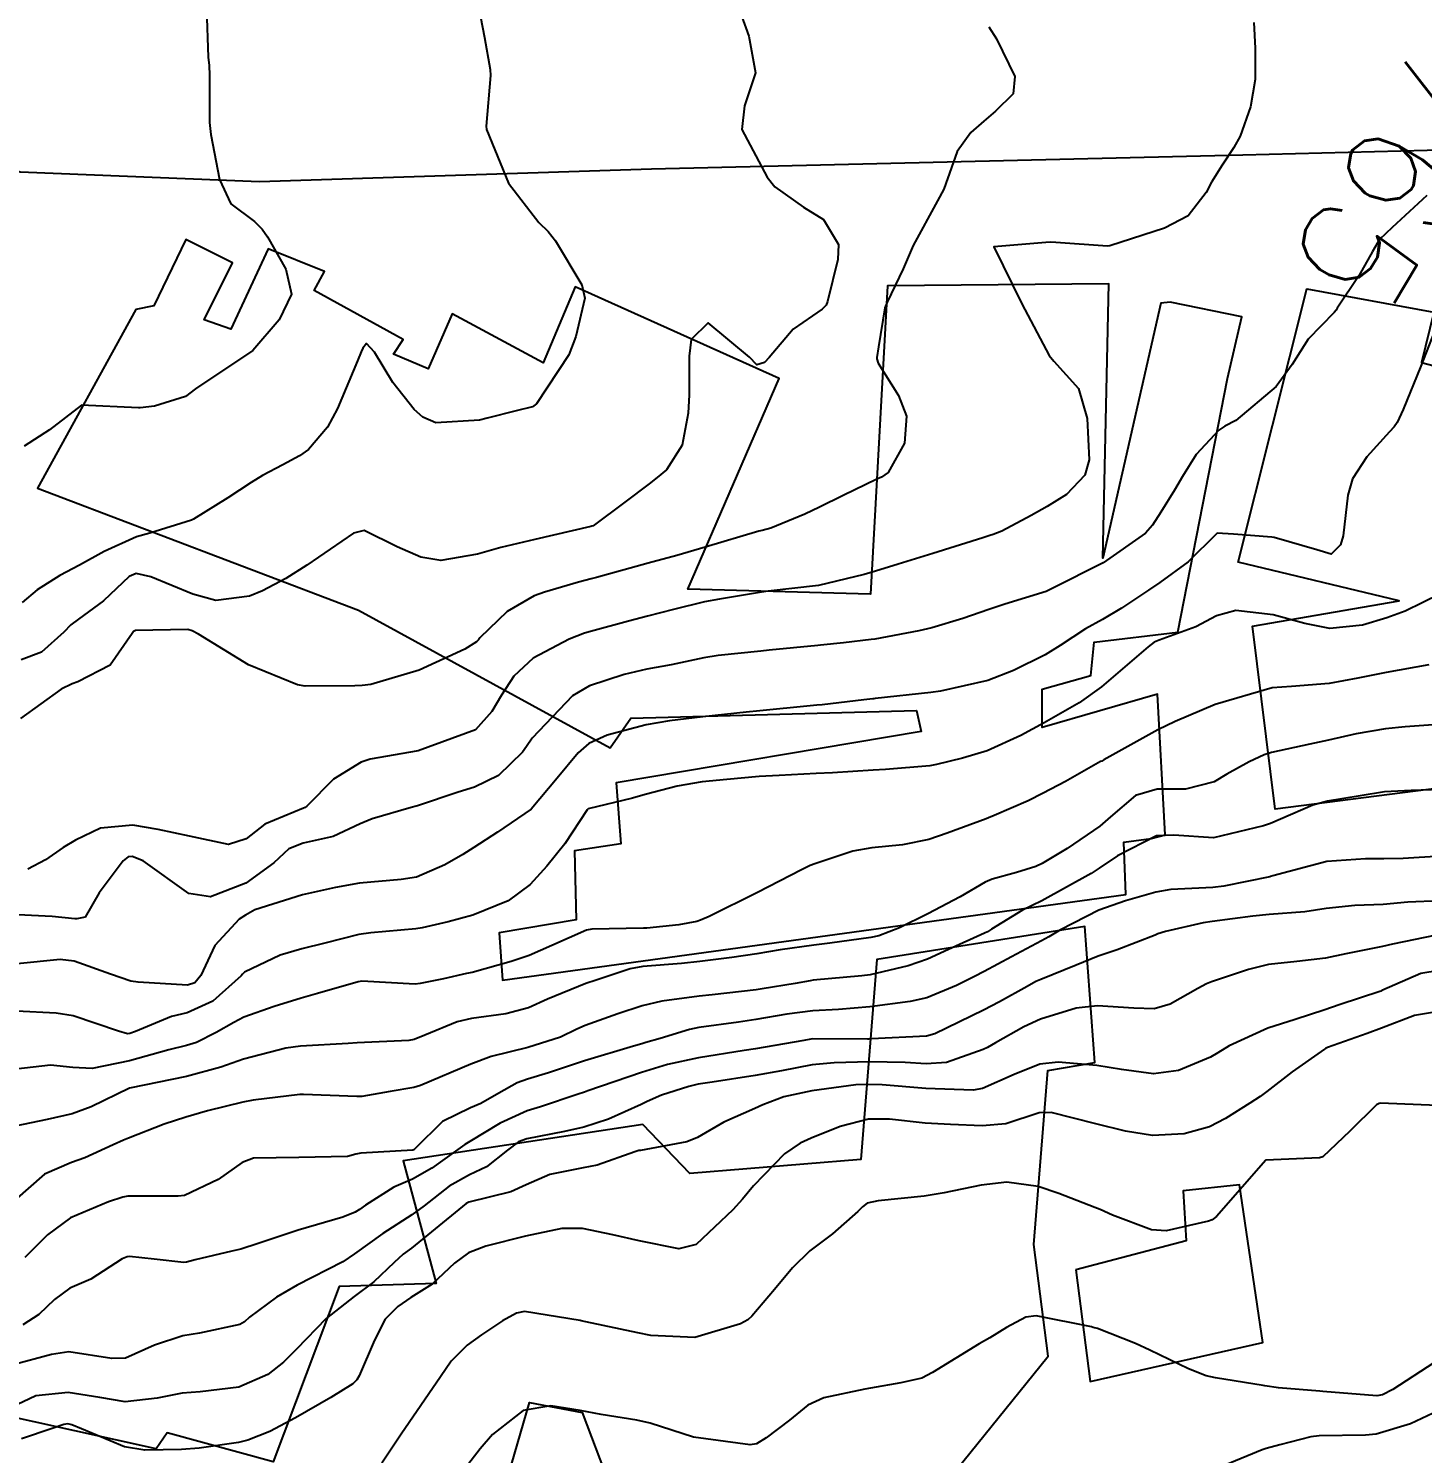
# Model space of a CAD drawing. Header units: metres. Extents: x 318500 to 325275, y 7408834 to 7428799.
# Drawn here: x 323724.1 to 323773.1, y 7420780.5 to 7420830.6 of the extents above; entities that cross this region are included whole.
import ezdxf
from ezdxf.enums import TextEntityAlignment as Align

# ---------------------------------------------------------------- set-up
doc = ezdxf.new("R2010")
doc.units = ezdxf.units.M
doc.header["$MEASUREMENT"] = 0
for name, color, linetype in [('Cotas', 45, 'Continuous'), ('Curvas de Nivel 1m', 11, 'Continuous'), ('Curvas de Nivel 5m', 15, 'Continuous'), ('Edificações', 30, 'Continuous'), ('Vias Primárias', 230, 'Continuous')]:
    doc.layers.add(name, color=color, linetype=linetype)
doc.styles.add('Style-STANDARD', font='STANDARD.shx')

msp = doc.modelspace()

# ---------------------------------------------------------------- linework, layer by layer
at = {"layer": 'Curvas de Nivel 1m', "flags": 128}
for points, elevation in [([(323749.133, 7420831.025), (323749.393, 7420830.311), (323749.63, 7420829.017), (323749.241, 7420827.854), (323749.145, 7420827.024), (323750.035, 7420825.349), (323750.315, 7420825.006), (323751.323, 7420824.291), (323752.019, 7420823.861), (323752.547, 7420822.975), (323752.527, 7420822.449), (323752.163, 7420820.978), (323752.115, 7420820.842), (323751.976, 7420820.699), (323750.96, 7420820), (323750.113, 7420819.008), (323749.948, 7420818.823), (323749.675, 7420818.742), (323749.414, 7420819.018), (323747.968, 7420820.227), (323747.365, 7420819.639), (323747.299, 7420819.047), (323747.296, 7420817.687), (323747.266, 7420817.047), (323747.046, 7420815.915), (323746.495, 7420815.054), (323746.174, 7420814.779), (323745.893, 7420814.564), (323745.037, 7420813.919), (323743.916, 7420813.089), (323743.87, 7420813.071), (323743.842, 7420813.063), (323741.865, 7420812.601), (323740.671, 7420812.323), (323739.859, 7420812.086), (323738.565, 7420811.867), (323737.858, 7420811.979), (323737.024, 7420812.345), (323735.867, 7420812.918), (323735.488, 7420812.826), (323733.855, 7420811.701), (323733.11, 7420811.231), (323732.289, 7420810.797), (323731.84, 7420810.609), (323730.651, 7420810.455), (323729.841, 7420810.681), (323728.364, 7420811.295), (323727.851, 7420811.407), (323727.603, 7420811.304), (323726.705, 7420810.449), (323725.827, 7420809.795), (323725.557, 7420809.601), (323725.303, 7420809.338), (323724.517, 7420808.642), (323723.805, 7420808.365)], 768), ([(323739.955, 7420830.988), (323740.101, 7420830.255), (323740.299, 7420829.138), (323740.305, 7420828.92), (323740.159, 7420827.139), (323740.17, 7420827.028), (323740.948, 7420825.131), (323742.016, 7420823.751), (323742.337, 7420823.439), (323742.596, 7420823.111), (323743.525, 7420821.558), (323743.625, 7420821.095), (323743.317, 7420819.742), (323743.061, 7420819.103), (323741.933, 7420817.377), (323741.789, 7420817.264), (323741.212, 7420817.127), (323740.194, 7420816.869), (323739.925, 7420816.806), (323738.384, 7420816.702), (323737.926, 7420816.9), (323737.623, 7420817.175), (323736.878, 7420818.125), (323736.227, 7420819.196), (323735.954, 7420819.492), (323735.816, 7420819.337), (323735.762, 7420819.202), (323735.636, 7420818.892), (323734.929, 7420817.21), (323734.581, 7420816.553), (323733.908, 7420815.769), (323733.59, 7420815.54), (323733.007, 7420815.233), (323732.288, 7420814.85), (323731.89, 7420814.608), (323731.071, 7420814.073), (323729.871, 7420813.316), (323729.845, 7420813.306), (323729.801, 7420813.281), (323728.33, 7420812.831), (323727.864, 7420812.691), (323726.72, 7420812.178), (323725.854, 7420811.695), (323725.164, 7420811.34), (323724.365, 7420810.829), (323723.835, 7420810.388)], 769), ([(323757.837, 7420830.634), (323758.103, 7420830.215), (323758.748, 7420828.893), (323758.697, 7420828.277), (323758.071, 7420827.666), (323757.657, 7420827.316), (323757.205, 7420826.913), (323756.722, 7420826.248), (323756.248, 7420824.927), (323756.026, 7420824.516), (323755.176, 7420822.943), (323754.822, 7420822.123), (323754.256, 7420820.956), (323754.181, 7420820.753), (323753.956, 7420819.383), (323753.902, 7420819.01), (323753.896, 7420818.961), (323753.948, 7420818.807), (323754.655, 7420817.667), (323754.944, 7420816.945), (323754.872, 7420815.989), (323754.291, 7420814.954), (323754.059, 7420814.796), (323753.896, 7420814.722), (323752.709, 7420814.151), (323751.881, 7420813.737), (323751.371, 7420813.495), (323750.166, 7420813.006), (323749.869, 7420812.923), (323749.749, 7420812.892), (323747.863, 7420812.339), (323746.864, 7420812.046), (323745.857, 7420811.765), (323744.034, 7420811.269), (323743.851, 7420811.22), (323743.41, 7420811.097), (323742.209, 7420810.75), (323741.842, 7420810.62), (323740.895, 7420810.069), (323739.936, 7420809.139), (323739.886, 7420809.072), (323739.818, 7420809.001), (323739.41, 7420808.743), (323737.803, 7420808.005), (323736.101, 7420807.501), (323735.794, 7420807.464), (323735.537, 7420807.46), (323733.793, 7420807.449), (323733.521, 7420807.497), (323731.804, 7420808.192), (323730.042, 7420809.277), (323729.822, 7420809.394), (323729.666, 7420809.438), (323727.821, 7420809.398), (323727.755, 7420809.367), (323727.705, 7420809.302), (323726.932, 7420808.184), (323725.794, 7420807.597), (323725.602, 7420807.524), (323725.209, 7420807.339), (323723.78, 7420806.31)], 767), ([(323767.15, 7420830.784), (323767.202, 7420829.884), (323767.201, 7420828.783), (323767.044, 7420827.817), (323766.676, 7420826.791), (323766.458, 7420826.39), (323766.045, 7420825.775), (323765.672, 7420825.167), (323765.476, 7420824.806), (323764.841, 7420823.992), (323764.017, 7420823.551), (323762.097, 7420822.935), (323762.011, 7420822.926), (323760.189, 7420823.055), (323760.012, 7420823.058), (323759.846, 7420823.047), (323758.01, 7420822.9), (323758.999, 7420820.89), (323759.953, 7420819.08), (323760.127, 7420818.877), (323760.995, 7420817.919), (323761.292, 7420816.86), (323761.364, 7420815.402), (323761.215, 7420814.86), (323760.572, 7420814.188), (323759.883, 7420813.761), (323759.321, 7420813.443), (323758.293, 7420812.896), (323757.988, 7420812.78), (323757.868, 7420812.742), (323757.63, 7420812.666), (323755.862, 7420812.114), (323754.642, 7420811.732), (323753.855, 7420811.485), (323753.449, 7420811.369), (323751.85, 7420810.98), (323750.07, 7420810.783), (323749.846, 7420810.751), (323748.367, 7420810.507), (323747.841, 7420810.407), (323746.746, 7420810.141), (323745.833, 7420809.905), (323745.168, 7420809.732), (323743.824, 7420809.368), (323743.612, 7420809.304), (323743.072, 7420809.101), (323741.81, 7420808.429), (323741.135, 7420807.792), (323740.695, 7420807.131), (323740.363, 7420806.555), (323739.778, 7420805.914), (323737.77, 7420805.17), (323736.084, 7420804.877), (323735.764, 7420804.776), (323734.79, 7420804.174), (323733.853, 7420803.219), (323733.788, 7420803.171), (323733.739, 7420803.153), (323732.38, 7420802.591), (323731.722, 7420802.075), (323731.099, 7420801.88), (323729.723, 7420802.17), (323728.62, 7420802.398), (323727.729, 7420802.552), (323726.591, 7420802.453), (323725.721, 7420802.03), (323725.277, 7420801.774), (323724.666, 7420801.34), (323724.044, 7420801.009)], 766), ([(323773.693, 7420820.412), (323773.029, 7420818.704), (323772.402, 7420817.178), (323772.191, 7420816.716), (323772.086, 7420816.56), (323771.925, 7420816.39), (323771.125, 7420815.514), (323770.626, 7420814.733), (323770.464, 7420814.165), (323770.302, 7420812.736), (323770.202, 7420812.41), (323769.87, 7420812.09), (323769.37, 7420812.245), (323767.869, 7420812.676), (323767.784, 7420812.686), (323766.437, 7420812.791), (323765.87, 7420812.828), (323765.84, 7420812.8), (323764.847, 7420811.823), (323763.853, 7420811.092), (323763.45, 7420810.826), (323762.498, 7420810.183), (323761.834, 7420809.792), (323761.233, 7420809.455), (323760.342, 7420808.872), (323759.815, 7420808.55), (323758.7, 7420807.998), (323757.801, 7420807.645), (323756.141, 7420807.271), (323755.794, 7420807.221), (323753.838, 7420807.007), (323753.791, 7420807.003), (323753.754, 7420806.997), (323753.442, 7420806.963), (323751.98, 7420806.786), (323751.788, 7420806.771), (323751.558, 7420806.754), (323749.786, 7420806.581), (323749.303, 7420806.535), (323747.783, 7420806.369), (323746.603, 7420806.23), (323745.78, 7420806.09), (323744.414, 7420805.718), (323743.773, 7420805.431), (323743.391, 7420805.096), (323742.652, 7420804.211), (323741.74, 7420803.12), (323740.554, 7420802.305), (323739.719, 7420801.766), (323739.335, 7420801.526), (323738.705, 7420801.155), (323737.706, 7420800.732), (323737.167, 7420800.64), (323735.703, 7420800.518), (323734.856, 7420800.363), (323733.699, 7420800.1), (323732.02, 7420799.572), (323731.691, 7420799.391), (323731.474, 7420799.253), (323730.617, 7420798.325), (323730.128, 7420797.265), (323729.917, 7420797.006), (323729.655, 7420796.926), (323727.917, 7420797.035), (323727.657, 7420797.068), (323726.941, 7420797.311), (323725.667, 7420797.767), (323725.174, 7420797.828), (323723.665, 7420797.677)], 764), ([(323773.717, 7420810.692), (323772.472, 7420810.079), (323771.837, 7420809.848), (323770.973, 7420809.589), (323769.831, 7420809.469), (323768.944, 7420809.643), (323767.838, 7420809.951), (323766.52, 7420810.109), (323765.837, 7420809.918), (323765.111, 7420809.527), (323763.824, 7420809.067), (323763.656, 7420808.989), (323763.435, 7420808.826), (323761.798, 7420807.416), (323761.016, 7420806.862), (323759.783, 7420806.151), (323758.959, 7420805.707), (323757.773, 7420805.174), (323756.913, 7420804.913), (323756.001, 7420804.692), (323755.766, 7420804.648), (323754.201, 7420804.515), (323753.763, 7420804.486), (323752.335, 7420804.4), (323751.761, 7420804.368), (323750.457, 7420804.302), (323749.759, 7420804.262), (323748.618, 7420804.166), (323747.756, 7420804.074), (323746.874, 7420803.928), (323745.749, 7420803.63), (323745.309, 7420803.504), (323743.741, 7420803.127), (323743.718, 7420803.112), (323743.705, 7420803.091), (323742.922, 7420801.902), (323742.293, 7420801.111), (323741.704, 7420800.473), (323740.927, 7420799.898), (323739.693, 7420799.394), (323738.825, 7420799.153), (323737.911, 7420798.942), (323737.686, 7420798.904), (323736.103, 7420798.774), (323735.683, 7420798.715), (323734.485, 7420798.405), (323733.675, 7420798.204), (323732.916, 7420797.986), (323731.662, 7420797.386), (323731.593, 7420797.319), (323731.538, 7420797.251), (323730.547, 7420796.36), (323729.64, 7420795.959), (323729.093, 7420795.824), (323727.826, 7420795.297), (323727.629, 7420795.223), (323727.542, 7420795.214), (323727.223, 7420795.306), (323725.638, 7420795.845), (323725.035, 7420795.94), (323723.64, 7420796.019)], 763), ([(323773.313, 7420808.196), (323771.812, 7420807.927), (323770.816, 7420807.724), (323769.808, 7420807.537), (323768.48, 7420807.433), (323767.806, 7420807.385), (323765.8, 7420806.8), (323764.395, 7420806.202), (323763.781, 7420805.903), (323761.877, 7420804.848), (323761.809, 7420804.81), (323761.769, 7420804.789), (323760.529, 7420804.097), (323759.752, 7420803.679), (323759.216, 7420803.417), (323758.018, 7420802.897), (323757.823, 7420802.815), (323757.738, 7420802.782), (323756.376, 7420802.275), (323755.727, 7420802.046), (323754.802, 7420801.866), (323753.722, 7420801.759), (323753.048, 7420801.639), (323751.713, 7420801.197), (323751.558, 7420801.137), (323751.247, 7420800.987), (323749.702, 7420800.182), (323748.005, 7420799.347), (323747.692, 7420799.212), (323747.563, 7420799.17), (323746.939, 7420799.048), (323745.814, 7420798.933), (323745.688, 7420798.932), (323743.878, 7420798.897), (323743.687, 7420798.861), (323742.466, 7420798.32), (323741.673, 7420797.975), (323741.038, 7420797.757), (323739.664, 7420797.379), (323739.472, 7420797.334), (323738.652, 7420797.155), (323737.843, 7420796.981), (323737.657, 7420796.962), (323735.79, 7420797.066), (323735.658, 7420797.048), (323734.232, 7420796.633), (323733.649, 7420796.468), (323732.707, 7420796.172), (323731.638, 7420795.797), (323731.28, 7420795.609), (323730.668, 7420795.26), (323729.977, 7420794.916), (323729.625, 7420794.804), (323728.998, 7420794.654), (323727.62, 7420794.27), (323726.299, 7420794.002), (323725.617, 7420794.026), (323724.839, 7420794.117), (323723.616, 7420793.974)], 762), ([(323773.791, 7420806.111), (323772.482, 7420806.017), (323771.788, 7420805.949), (323770.749, 7420805.767), (323769.782, 7420805.55), (323769.12, 7420805.41), (323767.775, 7420805.117), (323767.516, 7420805.032), (323766.986, 7420804.782), (323766.211, 7420804.345), (323765.759, 7420804.083), (323764.748, 7420803.817), (323763.755, 7420803.818), (323762.99, 7420803.593), (323762.12, 7420802.844), (323761.737, 7420802.524), (323760.587, 7420801.731), (323759.715, 7420801.21), (323759.489, 7420801.107), (323758.804, 7420800.889), (323757.953, 7420800.652), (323757.706, 7420800.546), (323756.823, 7420800.035), (323755.695, 7420799.44), (323754.692, 7420798.945), (323753.973, 7420798.668), (323753.685, 7420798.604), (323752.25, 7420798.406), (323751.68, 7420798.335), (323750.503, 7420798.173), (323749.675, 7420798.034), (323748.795, 7420797.901), (323747.671, 7420797.76), (323747.023, 7420797.693), (323745.668, 7420797.581), (323745.225, 7420797.508), (323743.954, 7420797.086), (323743.734, 7420797.014), (323743.658, 7420796.985), (323742.319, 7420796.441), (323741.645, 7420796.136), (323740.855, 7420795.915), (323739.639, 7420795.758), (323739.143, 7420795.642), (323738.005, 7420795.164), (323737.628, 7420795.017), (323737.436, 7420794.981), (323735.627, 7420794.896), (323735.304, 7420794.881), (323733.626, 7420794.778), (323733.11, 7420794.713), (323731.621, 7420794.321), (323730.829, 7420794.046), (323729.614, 7420793.716), (323727.61, 7420793.3), (323726.272, 7420792.648), (323725.596, 7420792.408), (323724.724, 7420792.208), (323723.589, 7420791.963)], 761), ([(323773.728, 7420801.461), (323772.403, 7420801.386), (323771.726, 7420801.367), (323771.084, 7420801.369), (323769.725, 7420801.272), (323767.824, 7420800.768), (323767.744, 7420800.745), (323767.72, 7420800.739), (323766.101, 7420800.407), (323765.713, 7420800.365), (323764.234, 7420800.293), (323763.711, 7420800.202), (323762.643, 7420799.899), (323761.701, 7420799.562), (323760.36, 7420798.87), (323759.941, 7420798.622), (323759.684, 7420798.486), (323758.637, 7420797.929), (323757.668, 7420797.404), (323757.335, 7420797.235), (323756.696, 7420796.914), (323755.656, 7420796.485), (323755.066, 7420796.353), (323753.648, 7420796.163), (323752.546, 7420796.072), (323751.646, 7420796.023), (323750.731, 7420795.906), (323749.641, 7420795.716), (323749.034, 7420795.624), (323747.636, 7420795.436), (323747.312, 7420795.366), (323746.274, 7420795.054), (323745.776, 7420794.911), (323745.628, 7420794.867), (323745.339, 7420794.777), (323743.622, 7420794.266), (323742.356, 7420793.847), (323741.615, 7420793.617), (323741.25, 7420793.488), (323740.606, 7420793.13), (323739.973, 7420792.768), (323739.602, 7420792.609), (323738.619, 7420792.13), (323737.645, 7420791.169), (323737.612, 7420791.137), (323737.579, 7420791.126), (323735.749, 7420791.017), (323735.577, 7420790.984), (323735.282, 7420790.901), (323733.575, 7420790.861), (323731.979, 7420790.839), (323731.572, 7420790.689), (323730.731, 7420790.09), (323729.554, 7420789.535), (323729.323, 7420789.504), (323727.553, 7420789.502), (323727.379, 7420789.477), (323726.872, 7420789.31), (323725.544, 7420788.74), (323724.735, 7420788.141), (323723.933, 7420787.346)], 759), ([(323773.708, 7420799.891), (323772.569, 7420799.845), (323771.706, 7420799.77), (323770.706, 7420799.729), (323769.703, 7420799.619), (323768.947, 7420799.506), (323767.7, 7420799.415), (323767.123, 7420799.355), (323765.695, 7420799.163), (323765.379, 7420799.119), (323764.046, 7420798.816), (323763.779, 7420798.728), (323763.688, 7420798.683), (323762.347, 7420798.173), (323761.677, 7420797.953), (323760.903, 7420797.63), (323759.664, 7420797.131), (323759.49, 7420797.055), (323759.188, 7420796.885), (323758.21, 7420796.339), (323757.651, 7420796.047), (323755.937, 7420795.22), (323755.642, 7420795.136), (323753.709, 7420795.036), (323753.631, 7420795.028), (323753.566, 7420795.026), (323751.631, 7420795.035), (323751.58, 7420795.031), (323751.332, 7420794.984), (323749.627, 7420794.685), (323749.236, 7420794.626), (323747.623, 7420794.375), (323746.536, 7420794.136), (323745.618, 7420793.858), (323743.73, 7420793.207), (323743.611, 7420793.166), (323743.395, 7420793.093), (323742.064, 7420792.652), (323741.601, 7420792.502), (323740.654, 7420792.069), (323739.584, 7420791.434), (323739.406, 7420791.319), (323739.167, 7420791.146), (323738.244, 7420790.486), (323737.564, 7420790.102), (323736.916, 7420789.82), (323735.915, 7420789.186), (323735.7, 7420789.037), (323735.548, 7420788.945), (323735.114, 7420788.765), (323733.541, 7420788.308), (323732.138, 7420787.843), (323731.534, 7420787.647), (323731.216, 7420787.57), (323729.923, 7420787.266), (323729.614, 7420787.184), (323729.529, 7420787.177), (323728.478, 7420787.286), (323727.614, 7420787.381), (323727.531, 7420787.374), (323727.361, 7420787.303), (323726.254, 7420786.584), (323725.514, 7420786.272), (323724.976, 7420785.867), (323724.421, 7420785.341), (323723.86, 7420784.981)], 758), ([(323773.572, 7420798.692), (323772.034, 7420798.365), (323771.684, 7420798.291), (323770.387, 7420798.026), (323769.677, 7420797.879), (323768.666, 7420797.764), (323767.673, 7420797.655), (323766.971, 7420797.48), (323765.664, 7420797.044), (323765.494, 7420796.97), (323765.19, 7420796.805), (323764.21, 7420796.258), (323763.653, 7420796.097), (323762.936, 7420796.114), (323761.653, 7420796.195), (323760.907, 7420796.116), (323759.649, 7420795.734), (323759.071, 7420795.46), (323758.069, 7420794.896), (323757.795, 7420794.741), (323757.636, 7420794.662), (323756.342, 7420794.207), (323755.628, 7420794.16), (323754.891, 7420794.203), (323753.623, 7420794.229), (323752.394, 7420794.201), (323751.621, 7420794.12), (323750.541, 7420793.918), (323749.617, 7420793.756), (323748.102, 7420793.52), (323747.614, 7420793.442), (323747.29, 7420793.367), (323746.324, 7420793.053), (323745.825, 7420792.84), (323745.605, 7420792.731), (323744.463, 7420792.211), (323743.593, 7420791.931), (323742.911, 7420791.78), (323741.586, 7420791.525), (323741.294, 7420791.414), (323740.909, 7420791.127), (323740.165, 7420790.541), (323739.567, 7420790.253), (323738.858, 7420789.853), (323737.98, 7420789.164), (323737.547, 7420788.852), (323736.523, 7420788.198), (323735.533, 7420787.473), (323735.115, 7420787.196), (323733.517, 7420786.371), (323732.788, 7420785.953), (323731.837, 7420785.245), (323731.656, 7420785.089), (323731.496, 7420784.989), (323730.072, 7420784.684), (323729.49, 7420784.593), (323728.5, 7420784.27), (323727.478, 7420783.808), (323726.99, 7420783.794), (323725.481, 7420784.032), (323724.877, 7420783.938), (323723.473, 7420783.562)], 757), ([(323773.671, 7420797.446), (323773.027, 7420797.342), (323771.66, 7420796.735), (323771.621, 7420796.72), (323770.157, 7420796.233), (323769.653, 7420796.057), (323768.613, 7420795.719), (323767.646, 7420795.419), (323766.294, 7420794.79), (323765.891, 7420794.542), (323765.634, 7420794.391), (323764.506, 7420793.932), (323763.625, 7420793.809), (323762.505, 7420793.958), (323761.629, 7420794.099), (323760.28, 7420794.22), (323759.629, 7420794.148), (323758.726, 7420793.786), (323757.616, 7420793.298), (323757.281, 7420793.239), (323755.615, 7420793.292), (323754.084, 7420793.42), (323753.615, 7420793.439), (323753.16, 7420793.419), (323751.612, 7420793.21), (323750.63, 7420792.995), (323749.891, 7420792.721), (323749.604, 7420792.594), (323748.511, 7420792.111), (323747.588, 7420791.57), (323747.215, 7420791.414), (323745.581, 7420791.116), (323745.533, 7420791.108), (323745.387, 7420791.063), (323744.06, 7420790.595), (323743.571, 7420790.502), (323742.403, 7420790.272), (323741.562, 7420789.904), (323741.02, 7420789.663), (323739.552, 7420789.291), (323739.45, 7420789.243), (323739.322, 7420789.143), (323737.535, 7420787.682), (323737.242, 7420787.464), (323736.918, 7420787.176), (323736.206, 7420786.497), (323735.512, 7420785.976), (323734.533, 7420785.205), (323733.484, 7420784.125), (323733.033, 7420783.67), (323732.477, 7420783.235), (323731.465, 7420782.794), (323730.101, 7420782.627), (323729.463, 7420782.582), (323728.583, 7420782.405), (323727.46, 7420782.275), (323726.567, 7420782.42), (323725.463, 7420782.603), (323724.324, 7420782.479), (323723.457, 7420782.079)], 756), ([(323773.61, 7420792.69), (323771.611, 7420792.778), (323771.563, 7420792.768), (323771.47, 7420792.721), (323770.532, 7420791.794), (323769.582, 7420790.889), (323769.467, 7420790.856), (323767.58, 7420790.77), (323765.844, 7420788.796), (323765.686, 7420788.67), (323765.557, 7420788.623), (323764.078, 7420788.289), (323763.553, 7420788.323), (323762.181, 7420788.841), (323761.747, 7420789.033), (323761.563, 7420789.111), (323760.302, 7420789.603), (323759.57, 7420789.847), (323758.467, 7420789.995), (323757.57, 7420789.891), (323756.27, 7420789.623), (323755.566, 7420789.504), (323753.95, 7420789.34), (323753.563, 7420789.262), (323753.39, 7420789.133), (323753.225, 7420788.963), (323752.333, 7420788.187), (323751.539, 7420787.586), (323750.934, 7420786.989), (323750.294, 7420786.223), (323749.504, 7420785.29), (323749.356, 7420785.158), (323749.101, 7420785.016), (323747.492, 7420784.539), (323745.945, 7420784.604), (323745.495, 7420784.702), (323743.66, 7420785.088), (323743.5, 7420785.122), (323743.462, 7420785.129), (323741.505, 7420785.451), (323741.225, 7420785.394), (323740.738, 7420785.121), (323739.991, 7420784.634), (323739.487, 7420784.261), (323738.924, 7420783.703), (323738.55, 7420783.154), (323737.454, 7420781.543), (323737.297, 7420781.326), (323737.194, 7420781.173), (323736.494, 7420780.12)], 754), ([(323773.49, 7420783.65), (323772.045, 7420782.712), (323771.675, 7420782.519), (323771.476, 7420782.485), (323769.579, 7420782.639), (323769.479, 7420782.65), (323768.02, 7420782.762), (323767.544, 7420782.832), (323767.481, 7420782.848), (323765.803, 7420783.115), (323765.484, 7420783.189), (323764.853, 7420783.439), (323763.493, 7420784.095), (323762.99, 7420784.322), (323761.659, 7420784.848), (323761.501, 7420784.892), (323761.445, 7420784.907), (323759.506, 7420785.293), (323759.135, 7420785.254), (323758.453, 7420784.89), (323757.866, 7420784.526), (323757.494, 7420784.318), (323755.86, 7420783.301), (323755.482, 7420783.106), (323754.747, 7420782.941), (323753.675, 7420782.759), (323753.476, 7420782.722), (323752.029, 7420782.417), (323751.468, 7420782.154), (323750.824, 7420781.625), (323750.01, 7420781.002), (323749.661, 7420780.792), (323749.446, 7420780.76), (323747.45, 7420781.03), (323745.92, 7420781.521), (323745.456, 7420781.622), (323744.203, 7420781.824), (323743.459, 7420781.966), (323742.428, 7420782.133), (323741.459, 7420781.965), (323740.377, 7420781.126), (323739.951, 7420780.624), (323739.432, 7420779.948)], 753), ([(323773.468, 7420781.872), (323772.671, 7420781.493), (323771.456, 7420781.139), (323771.082, 7420781.097), (323769.455, 7420781.072), (323769.157, 7420781.042), (323768.073, 7420780.761), (323767.586, 7420780.63), (323767.447, 7420780.581), (323766.172, 7420780.056)], 752)]:
    msp.add_lwpolyline(points, dxfattribs=dict(at, elevation=elevation))
at = {"layer": 'Curvas de Nivel 5m', "flags": 128}
for points, elevation in [([(323730.318, 7420831.277), (323730.387, 7420829.57), (323730.418, 7420829.275), (323730.429, 7420828.93), (323730.431, 7420827.274), (323730.478, 7420826.849), (323730.781, 7420825.269), (323731.174, 7420824.415), (323732.015, 7420823.79), (323732.286, 7420823.519), (323732.463, 7420823.243), (323733.113, 7420822.114), (323733.309, 7420821.23), (323732.877, 7420820.326), (323731.95, 7420819.25), (323729.936, 7420817.898), (323729.586, 7420817.631), (323728.5, 7420817.294), (323727.992, 7420817.236), (323727.929, 7420817.231), (323725.93, 7420817.33), (323724.8, 7420816.464), (323723.908, 7420815.88)], 770), ([(323773.241, 7420824.702), (323772.019, 7420823.571), (323771.581, 7420823.158), (323771.326, 7420822.727), (323770.848, 7420821.881), (323770.089, 7420820.739), (323770.048, 7420820.67), (323769.978, 7420820.589), (323769.068, 7420819.649), (323768.504, 7420818.762), (323767.942, 7420817.981), (323766.52, 7420816.791), (323766.139, 7420816.584), (323765.925, 7420816.448), (323765.13, 7420815.59), (323764.643, 7420814.813), (323764.368, 7420814.34), (323763.881, 7420813.561), (323763.596, 7420813.102), (323763.351, 7420812.828), (323761.859, 7420811.787), (323760.061, 7420810.877), (323759.918, 7420810.81), (323759.848, 7420810.779), (323758.402, 7420810.334), (323757.839, 7420810.136), (323756.92, 7420809.827), (323755.829, 7420809.499), (323755.377, 7420809.387), (323753.822, 7420809.095), (323753.703, 7420809.08), (323752.725, 7420808.971), (323751.911, 7420808.887), (323751.818, 7420808.878), (323750.113, 7420808.708), (323749.815, 7420808.679), (323748.319, 7420808.526), (323747.811, 7420808.445), (323746.659, 7420808.2), (323745.805, 7420808.037), (323745.016, 7420807.857), (323743.796, 7420807.458), (323743.196, 7420807.099), (323741.775, 7420805.613), (323741.576, 7420805.318), (323741.438, 7420805.123), (323740.589, 7420804.3), (323739.751, 7420803.887), (323739.176, 7420803.721), (323737.741, 7420803.234), (323737.692, 7420803.219), (323737.516, 7420803.173), (323736.144, 7420802.783), (323735.731, 7420802.607), (323734.774, 7420802.16), (323733.721, 7420801.923), (323733.222, 7420801.722), (323732.688, 7420801.235), (323731.703, 7420800.513), (323730.458, 7420800.029), (323729.699, 7420800.147), (323728.09, 7420801.296), (323727.712, 7420801.452), (323727.569, 7420801.445), (323727.398, 7420801.305), (323726.552, 7420800.17), (323726.051, 7420799.325), (323725.762, 7420799.256), (323725.689, 7420799.261), (323724.89, 7420799.338), (323723.69, 7420799.398)], 765), ([(323773.757, 7420803.81), (323772.683, 7420803.78), (323771.755, 7420803.728), (323770.891, 7420803.59), (323769.75, 7420803.4), (323769.234, 7420803.262), (323768.096, 7420802.765), (323767.738, 7420802.619), (323767.495, 7420802.531), (323765.733, 7420802.114), (323764.342, 7420802.205), (323763.734, 7420802.179), (323762.36, 7420801.474), (323761.722, 7420801.041), (323761.439, 7420800.854), (323759.7, 7420799.899), (323759.02, 7420799.564), (323757.933, 7420798.898), (323757.784, 7420798.804), (323757.688, 7420798.755), (323756.417, 7420798.18), (323755.674, 7420797.839), (323755.005, 7420797.605), (323753.665, 7420797.297), (323753.373, 7420797.254), (323751.662, 7420797.102), (323751.557, 7420797.086), (323751.022, 7420796.99), (323749.868, 7420796.796), (323749.656, 7420796.765), (323748.104, 7420796.583), (323747.652, 7420796.536), (323746.338, 7420796.365), (323745.647, 7420796.198), (323744.794, 7420795.922), (323743.636, 7420795.514), (323743.343, 7420795.385), (323742.772, 7420795.103), (323741.626, 7420794.734), (323740.337, 7420794.419), (323739.62, 7420794.151), (323737.845, 7420793.399), (323737.612, 7420793.334), (323736.778, 7420793.182), (323735.788, 7420793.017), (323735.607, 7420793.007), (323733.738, 7420793.088), (323733.608, 7420793.081), (323731.968, 7420792.881), (323731.604, 7420792.817), (323730.359, 7420792.502), (323729.595, 7420792.287), (323728.831, 7420792.042), (323727.584, 7420791.551), (323727.407, 7420791.479), (323727.037, 7420791.308), (323726.042, 7420790.854), (323725.57, 7420790.696), (323724.624, 7420790.279), (323723.572, 7420789.35)], 760), ([(323773.653, 7420796.002), (323772.808, 7420795.86), (323771.647, 7420795.413), (323771.147, 7420795.223), (323769.752, 7420794.739), (323769.674, 7420794.705), (323769.639, 7420794.682), (323768.507, 7420793.877), (323767.616, 7420793.193), (323767.373, 7420793.015), (323767.011, 7420792.779), (323766.159, 7420792.234), (323765.597, 7420791.94), (323764.708, 7420791.694), (323763.592, 7420791.644), (323762.642, 7420791.787), (323761.598, 7420792.049), (323760.024, 7420792.454), (323759.603, 7420792.433), (323758.438, 7420792.051), (323757.596, 7420791.985), (323756.487, 7420792.026), (323755.597, 7420792.07), (323754.339, 7420792.209), (323753.599, 7420792.21), (323752.605, 7420791.96), (323751.589, 7420791.55), (323751.206, 7420791.365), (323750.646, 7420790.994), (323749.563, 7420789.871), (323749.169, 7420789.403), (323748.838, 7420789.021), (323747.538, 7420787.803), (323746.932, 7420787.65), (323745.539, 7420787.937), (323744.61, 7420788.144), (323743.543, 7420788.366), (323742.818, 7420788.372), (323741.54, 7420788.102), (323740.148, 7420787.746), (323739.534, 7420787.514), (323739.05, 7420787.147), (323738.264, 7420786.414), (323737.512, 7420785.943), (323737.052, 7420785.629), (323736.611, 7420785.179), (323736.227, 7420784.445), (323735.689, 7420783.188), (323735.605, 7420783.052), (323735.467, 7420782.909), (323734.69, 7420782.43), (323733.455, 7420781.712), (323732.55, 7420781.234), (323731.771, 7420780.919), (323731.444, 7420780.846), (323730.061, 7420780.643), (323729.44, 7420780.598), (323728.15, 7420780.578), (323727.441, 7420780.692), (323725.922, 7420781.323), (323725.592, 7420781.468), (323725.452, 7420781.495), (323725.306, 7420781.477), (323724.891, 7420781.336), (323723.814, 7420780.977)], 755)]:
    msp.add_lwpolyline(points, dxfattribs=dict(at, elevation=elevation))
at = {"layer": 'Edificações'}
for points in [[(323764.037, 7420802.212), (323763.766, 7420807.158), (323759.715, 7420805.989), (323759.715, 7420807.338), (323761.426, 7420807.817), (323761.546, 7420808.987), (323764.487, 7420809.346), (323766.228, 7420818.262), (323766.739, 7420820.439), (323764.218, 7420820.948), (323763.888, 7420820.918), (323761.846, 7420811.948), (323762.056, 7420821.6), (323754.277, 7420821.526), (323753.671, 7420810.678), (323747.253, 7420810.859), (323750.464, 7420818.269), (323743.294, 7420821.486), (323742.158, 7420818.815), (323738.968, 7420820.545), (323738.117, 7420818.602), (323736.902, 7420819.118), (323737.236, 7420819.634), (323734.107, 7420821.364), (323734.471, 7420822.032), (323732.496, 7420822.821), (323731.18, 7420819.996), (323730.238, 7420820.33), (323731.24, 7420822.334), (323729.6, 7420823.153), (323728.476, 7420820.816), (323727.838, 7420820.695), (323724.375, 7420814.403), (323735.668, 7420810.121), (323744.515, 7420805.272), (323745.25, 7420806.313), (323755.298, 7420806.588), (323755.452, 7420805.854), (323744.729, 7420804.048), (323744.89, 7420801.897), (323743.26, 7420801.651), (323743.321, 7420799.224), (323740.614, 7420798.763), (323740.737, 7420797.103), (323762.651, 7420800.117), (323762.589, 7420801.961), (323763.543, 7420802.083), (323764.037, 7420802.212)], [(323781.31, 7420811.321), (323781.264, 7420806.779), (323777.274, 7420806.455), (323777.32, 7420804.322), (323767.901, 7420803.117), (323767.112, 7420809.56), (323772.263, 7420810.441), (323766.604, 7420811.8), (323769.024, 7420821.417), (323773.484, 7420820.602), (323773.047, 7420818.826), (323775.059, 7420818.301), (323773.633, 7420810.458), (323781.31, 7420811.321)], [(323760.9, 7420786.913), (323761.395, 7420782.983), (323767.475, 7420784.357), (323766.649, 7420789.909), (323764.669, 7420789.689), (323764.779, 7420787.93), (323760.9, 7420786.913)]]:
    msp.add_lwpolyline(points, close=True, dxfattribs=at)
for points in [[(323756.674, 7420779.853), (323759.92, 7420783.878), (323759.418, 7420787.811), (323759.91, 7420793.924), (323761.563, 7420794.204), (323761.211, 7420798.992), (323753.897, 7420797.832), (323753.33, 7420790.793), (323747.317, 7420790.301), (323745.664, 7420792.022), (323737.244, 7420790.75), (323738.404, 7420786.429), (323734.993, 7420786.324), (323732.669, 7420780.162), (323728.942, 7420781.181), (323728.555, 7420780.619), (323722.823, 7420781.883)], [(323740.315, 7420777.529), (323741.681, 7420782.251), (323743.536, 7420781.901), (323744.482, 7420779.383)]]:
    msp.add_lwpolyline(points, dxfattribs=at)
at = {"layer": 'Vias Primárias'}
for points in [[(323715.644, 7420145.548, 0), (323709.04, 7420132.939)], [(323831.088, 7420001.787, 0), (323833.844, 7420008.443, 0.220888)], [(323205.069, 7420933.766, 0), (323207.298, 7420931.929, 0.020742), (323210.311, 7420929.649), (323213.335, 7420928.865), (323214.564, 7420929.479), (323216.061, 7420926.782), (323213.869, 7420925.313), (323213.871, 7420924.556), (323218.068, 7420917.639), (323222.108, 7420910.972), (323227.38, 7420903.131), (323230.217, 7420898.982, 0.38291), (323236.446, 7420897.46), (323249.502, 7420903.926), (323257.59, 7420907.836)], [(323574.318, 7420856.787), (323577.712, 7420848.287, 0.047044), (323580.597, 7420842.661, 0.074619), (323588.945, 7420833.083), (323595.428, 7420825.935), (323602.05, 7420833.708), (323617.513, 7420852.551), (323637.521, 7420877.308), (323647.991, 7420890.255, -0.329804), (323668.459, 7420895.56), (323678.715, 7420891.004, -0.163397), (323681.967, 7420888.023), (323688.009, 7420875.458), (323693.936, 7420863.793), (323699.866, 7420851.595), (323705.943, 7420840.535), (323709.423, 7420833.726, 0.224128), (323717.721, 7420827.321), (323723.774, 7420825.53), (323732.186, 7420825.191), (323745.969, 7420825.64), (323766.771, 7420826.13), (323786.217, 7420826.62)]]:
    msp.add_lwpolyline(points, format="xyb", dxfattribs=at)

# ---------------------------------------------------------------- texts
at = {"layer": 'Cotas', "style": 'Style-STANDARD'}
msp.add_text('765', height=4, rotation=239.3166, dxfattribs=at).set_placement((323772.362, 7420825.293, 765), align=Align.MIDDLE_CENTER)

doc.saveas('drawing.dxf')
